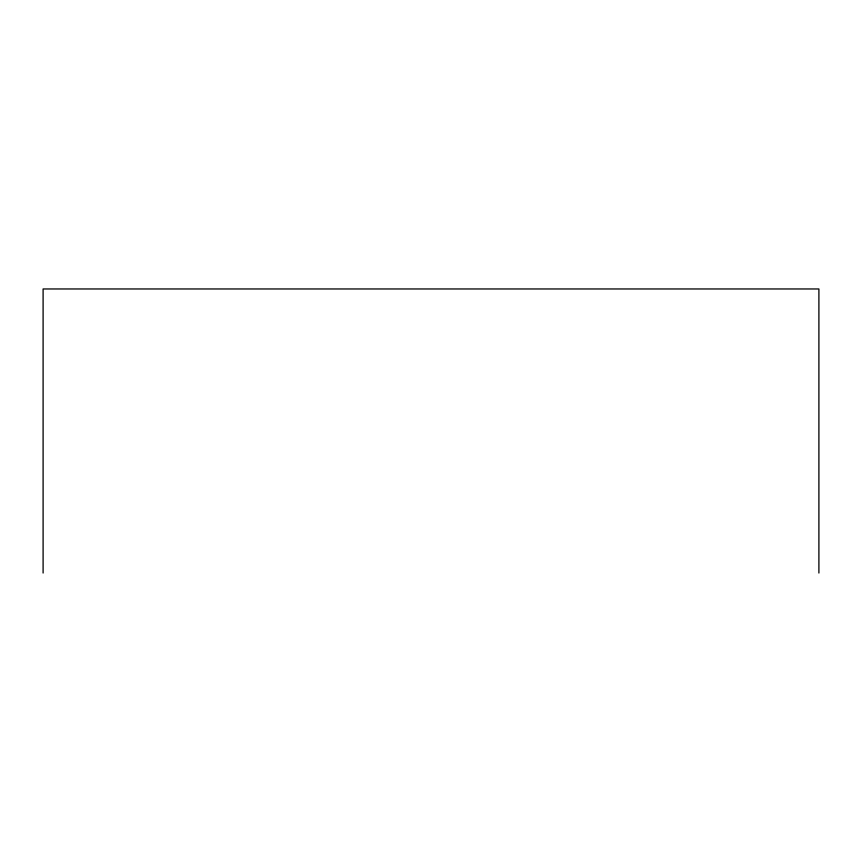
<?xml version="1.0" encoding="UTF-8"?>
<svg xmlns="http://www.w3.org/2000/svg" width="862" height="862" viewBox="0 0 862 862"><rect width="100%" height="100%" fill="white"/><g stroke="black" fill="none" stroke-linecap="round" stroke-linejoin="round"><path stroke-width="1.29" d="M818.9 573.036L818.9 288.964L43.1 288.964L43.1 573.036"/></g></svg>
